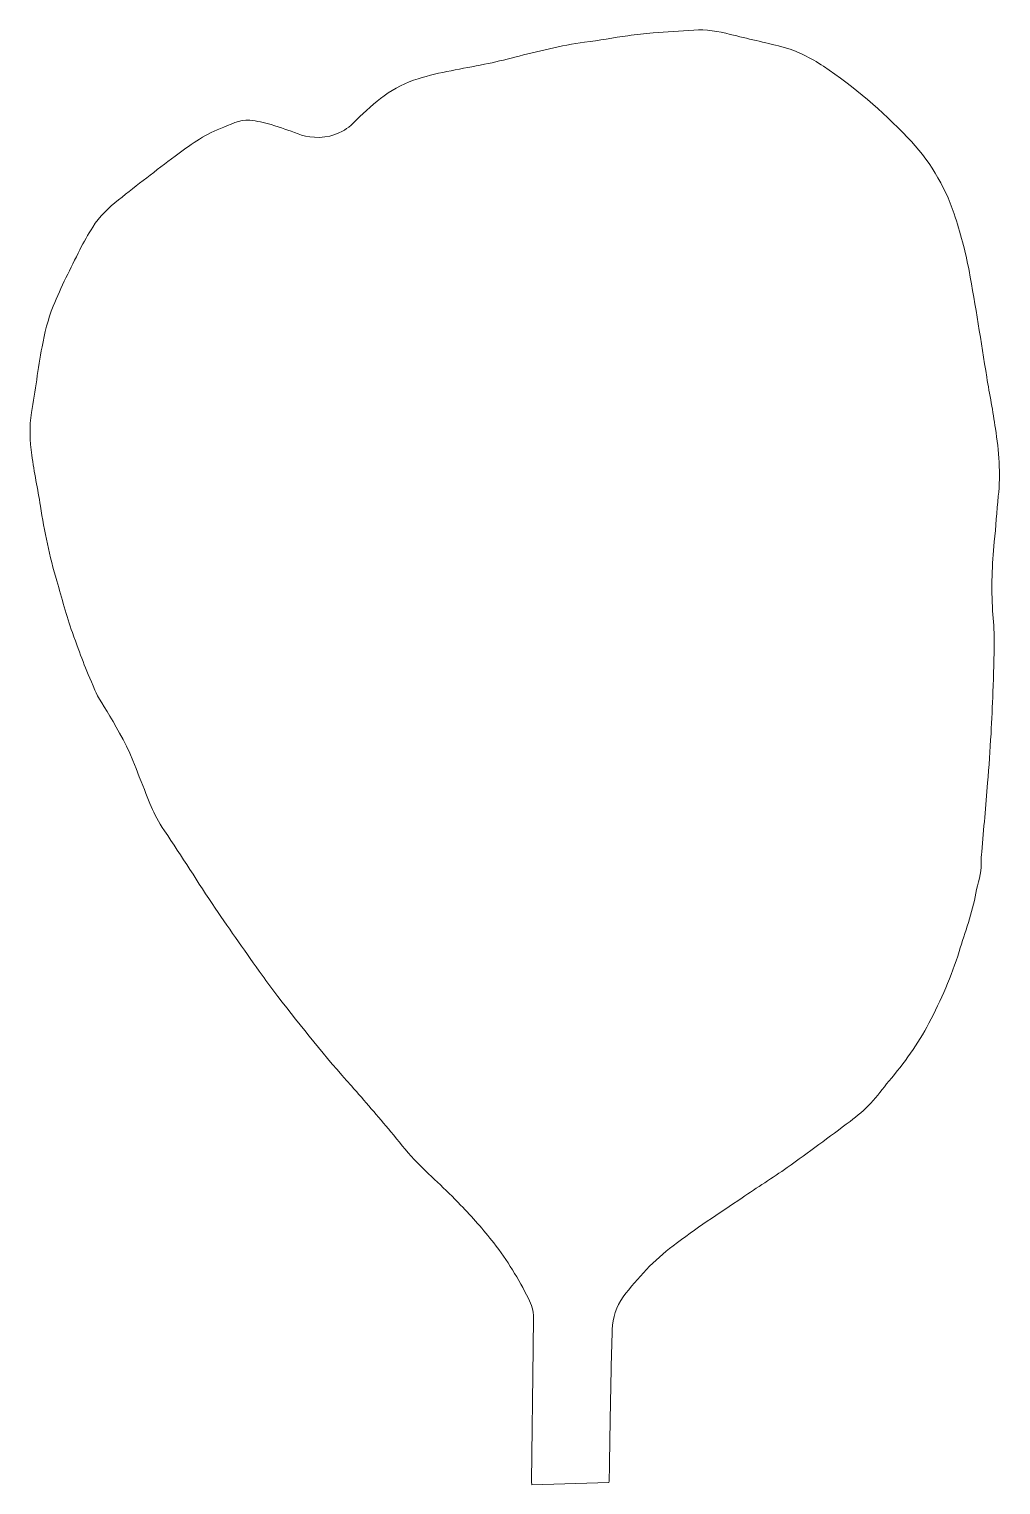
# Model space of a CAD drawing. Header units: millimetres. Extents: x 7 to 203, y -295 to -2.
import ezdxf

# ---------------------------------------------------------------- set-up
doc = ezdxf.new("R2010")
doc.units = ezdxf.units.MM
doc.header["$MEASUREMENT"] = 0
doc.layers.add('Layer 1', color=7, linetype='Continuous', lineweight=0)

msp = doc.modelspace()

# ---------------------------------------------------------------- linework, layer by layer
at = {"layer": 'Layer 1'}
msp.add_open_spline([(123.99, -294.61), (123.99, -294.61), (108.45, -295.11), (108.45, -295.11), (108.42, -294.78), (108.38, -294.58), (108.39, -294.37), (108.5, -284.86), (108.62, -275.34), (108.74, -265.83), (108.75, -264.35), (108.81, -262.87), (108.82, -261.39), (108.83, -260.02), (108.36, -258.78), (107.76, -257.57), (105.78, -253.62), (103.52, -249.83), (100.78, -246.35), (98.69, -243.7), (96.46, -241.14), (94.11, -238.71), (91.07, -235.56), (87.79, -232.65), (84.74, -229.52), (83.05, -227.79), (81.64, -225.78), (80.06, -223.93), (77.42, -220.84), (74.8, -217.74), (72.09, -214.71), (66.9, -208.91), (62.04, -202.84), (57.26, -196.69), (56.18, -195.29), (55.13, -193.86), (54.11, -192.41), (50.94, -187.91), (47.73, -183.45), (44.66, -178.89), (41.19, -173.73), (37.92, -168.45), (34.44, -163.3), (31.9, -159.53), (31.49, -157.57), (29.32, -152.4), (26.21, -143.35), (21.42, -137.56), (20.41, -134.93), (18.36, -130.21), (17.63, -128.17), (15.87, -123.35), (14.62, -119.95), (13.78, -116.41), (12.75, -112.94), (11.28, -107.99), (10.24, -102.94), (9.44, -97.84), (8.89, -94.42), (8.17, -91.02), (7.7, -87.59), (7.3, -84.75), (7.16, -81.89), (7.66, -79.01), (8.42, -74.61), (8.93, -70.16), (9.76, -65.77), (10.28, -63), (10.95, -60.19), (12.01, -57.58), (13.58, -53.7), (15.52, -49.96), (17.38, -46.19), (18.15, -44.63), (19.06, -43.13), (19.97, -41.65), (21.32, -39.46), (23.2, -37.72), (25.18, -36.13), (28.93, -33.14), (32.74, -30.22), (36.58, -27.34), (39.44, -25.2), (42.34, -23.07), (45.71, -21.76), (47.63, -21.02), (49.49, -19.92), (51.63, -20.11), (53.08, -20.23), (54.55, -20.54), (55.94, -20.97), (57.99, -21.62), (59.38, -22.08), (61.39, -22.86), (63.01, -23.48), (66.1, -24.01), (68.77, -22.95), (71.04, -22.06), (71.37, -21.74), (73.16, -20.01), (74.93, -18.3), (76.74, -16.61), (78.71, -15.15), (80.76, -13.62), (83.09, -12.52), (85.55, -11.74), (89.91, -10.36), (94.43, -9.75), (98.89, -8.83), (100.95, -8.41), (102.99, -7.91), (105.03, -7.39), (109.68, -6.21), (114.32, -5.02), (119.09, -4.38), (122.01, -3.99), (124.91, -3.47), (127.83, -3.06), (129.5, -2.82), (131.19, -2.65), (132.88, -2.51), (135.61, -2.29), (138.35, -2.16), (141.08, -1.94), (143.59, -1.73), (146.01, -2.18), (148.44, -2.79), (151.89, -3.67), (155.39, -4.39), (158.83, -5.29), (161.86, -6.07), (164.64, -7.5), (167.23, -9.23), (173.41, -13.36), (179.02, -18.19), (184.17, -23.56), (188.43, -28), (191.6, -33.14), (193.55, -38.94), (194.8, -42.68), (195.83, -46.53), (196.56, -50.41), (197.9, -57.54), (198.95, -64.73), (200.13, -71.9), (200.7, -75.35), (201.38, -78.78), (201.88, -82.23), (202.55, -86.76), (202.97, -91.3), (202.45, -95.89), (202.1, -98.93), (201.97, -102), (201.65, -105.04), (201.16, -109.68), (201.03, -114.32), (201.3, -118.98), (201.42, -120.95), (201.65, -122.91), (201.64, -124.88), (201.62, -128.35), (201.48, -131.83), (201.36, -135.3), (201.26, -138.12), (201.15, -140.93), (200.99, -143.74), (200.79, -147.04), (200.56, -150.34), (200.3, -153.64), (199.93, -158.27), (199.51, -162.9), (199.12, -167.53), (199.05, -168.29), (198.97, -169.06), (199, -169.82), (199.09, -171.91), (198.28, -173.84), (197.93, -175.85), (197.22, -179.89), (195.75, -183.7), (194.56, -187.6), (193.02, -192.63), (190.89, -197.41), (188.48, -202.06), (186.28, -206.29), (183.47, -210.12), (180.4, -213.76), (179.17, -215.23), (178.07, -216.82), (176.75, -218.19), (175.48, -219.52), (174.05, -220.74), (172.58, -221.85), (168.4, -225), (164.2, -228.12), (159.94, -231.15), (156.96, -233.27), (153.84, -235.18), (150.82, -237.24), (146.16, -240.43), (141.42, -243.5), (136.94, -246.92), (133.11, -249.84), (129.77, -253.34), (126.87, -257.22), (125.42, -259.15), (124.75, -261.42), (124.66, -263.79), (124.45, -269.86), (124.36, -275.94), (124.24, -282.02), (124.17, -285.86), (124.13, -289.7), (124.07, -293.53), (124.06, -293.91), (124.02, -294.29), (123.99, -294.61)], degree=3, knots=[0, 0, 0, 0, 1, 1, 1, 2, 2, 2, 3, 3, 3, 4, 4, 4, 5, 5, 5, 6, 6, 6, 7, 7, 7, 8, 8, 8, 9, 9, 9, 10, 10, 10, 11, 11, 11, 12, 12, 12, 13, 13, 13, 14, 14, 14, 15, 15, 15, 16, 16, 16, 17, 17, 17, 18, 18, 18, 19, 19, 19, 20, 20, 20, 21, 21, 21, 22, 22, 22, 23, 23, 23, 24, 24, 24, 25, 25, 25, 26, 26, 26, 27, 27, 27, 28, 28, 28, 29, 29, 29, 30, 30, 30, 31, 31, 31, 32, 32, 32, 33, 33, 33, 34, 34, 34, 35, 35, 35, 36, 36, 36, 37, 37, 37, 38, 38, 38, 39, 39, 39, 40, 40, 40, 41, 41, 41, 42, 42, 42, 43, 43, 43, 44, 44, 44, 45, 45, 45, 46, 46, 46, 47, 47, 47, 48, 48, 48, 49, 49, 49, 50, 50, 50, 51, 51, 51, 52, 52, 52, 53, 53, 53, 54, 54, 54, 55, 55, 55, 56, 56, 56, 57, 57, 57, 58, 58, 58, 59, 59, 59, 60, 60, 60, 61, 61, 61, 62, 62, 62, 63, 63, 63, 64, 64, 64, 65, 65, 65, 66, 66, 66, 67, 67, 67, 68, 68, 68, 69, 69, 69, 70, 70, 70, 71, 71, 71, 72, 72, 72, 72], dxfattribs=at)

doc.saveas('drawing.dxf')
